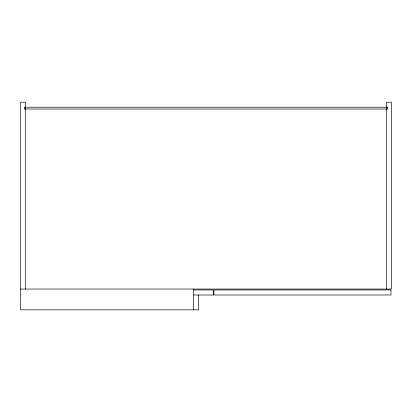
<?xml version="1.0" encoding="UTF-8"?>
<svg xmlns="http://www.w3.org/2000/svg" width="412" height="412" viewBox="0 0 412 412"><rect width="100%" height="100%" fill="white"/><g stroke="black" fill="none" stroke-linecap="round" stroke-linejoin="round"><path stroke-width="0.62" d="M20.6 289.059L391.4 289.059L391.4 102.176L386.358 102.176L386.358 289.059M193.542 289.95L213.416 289.95L213.416 294.992L193.542 294.992M198.584 294.992L198.584 309.824L20.6 309.824L20.6 102.176L25.642 102.176L25.642 289.059M193.542 289.059L193.542 309.824M387.692 107.218L24.308 107.218L24.308 109L387.692 109L387.692 107.218M390.957 289.95L213.859 289.95L213.859 294.992L390.957 294.992L390.957 289.95"/></g></svg>
